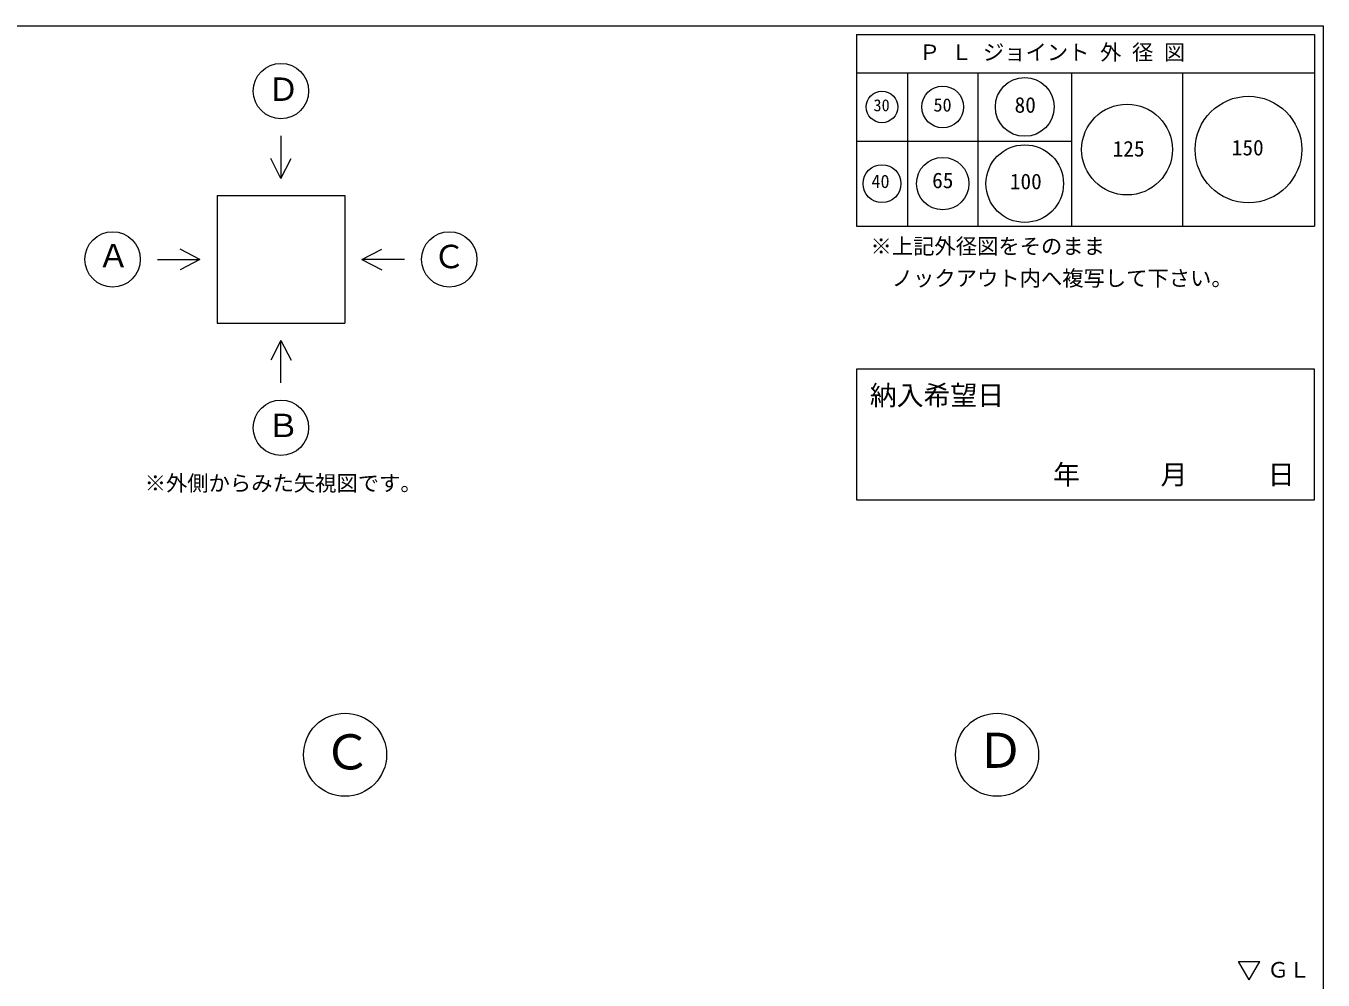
# Model space of a CAD drawing. Units: millimetres, scale not verified. Extents: x -4890 to 18490, y -2300 to 2300.
# Drawn here: x 1846 to 4890, y 61 to 2300 of the extents above; entities that cross this region are included whole.
import ezdxf
from ezdxf.enums import TextEntityAlignment as Align

# ---------------------------------------------------------------- set-up
doc = ezdxf.new("R2010")
doc.units = ezdxf.units.MM
doc.header["$LTSCALE"] = 10
for name, color, linetype, lineweight in [('0-2_waku', 7, 'Continuous', 18), ('0-3_gaikei', 7, 'Continuous', 18), ('0-8_hole', 7, 'Continuous', 18), ('0-E_文字１', 7, 'Continuous', 18)]:
    doc.layers.add(name, color=color, linetype=linetype, lineweight=lineweight)
doc.styles.add('ＭＳ ゴシック', font='')
doc.styles.get('ＭＳ ゴシック').set_extended_font_data('MS Gothic')

msp = doc.modelspace()

# ---------------------------------------------------------------- linework, layer by layer
at = {"layer": '0-2_waku'}
for p, q in [((-1230.06, 2299.74), (4889.94, 2299.74)), ((4889.94, 2299.74), (4889.94, -1975.26)), ((4889.94, 2299.74), (4889.94, -1975.26)), ((3794.94, 2279.74), (3794.94, 1829.74)), ((3794.94, 2279.74), (4869.94, 2279.74)), ((3794.94, 2279.74), (4869.94, 2279.74)), ((3794.94, 2279.74), (4869.94, 2279.74)), ((3794.94, 2279.74), (3794.94, 1829.74)), ((3794.94, 2279.74), (4869.94, 2279.74)), ((3794.94, 2279.74), (4869.94, 2279.74)), ((3794.94, 2279.74), (4869.94, 2279.74)), ((4869.94, 2279.74), (4869.94, 1829.74)), ((4869.94, 2279.74), (4869.94, 1829.74)), ((3794.94, 2189.74), (4869.94, 2189.74)), ((3914.94, 2189.74), (3914.94, 1829.74)), ((4079.94, 2189.74), (4079.94, 1829.74)), ((4299.94, 2189.74), (4299.94, 1829.74)), ((4559.94, 2189.74), (4559.94, 1829.74)), ((3794.94, 2029.74), (4299.94, 2029.74)), ((3794.94, 1829.74), (4869.94, 1829.74)), ((3794.94, 1829.74), (4869.94, 1829.74))]:
    msp.add_line(p, q, dxfattribs=at)
at = {"layer": '0-3_gaikei'}
for p, q in [((2444.55, 2041.96), (2444.55, 1941.96)), ((2444.55, 1941.96), (2420.43, 1988.34)), ((2444.55, 1941.96), (2468.68, 1988.34)), ((2294.55, 1901.96), (2594.55, 1901.96)), ((2294.55, 1901.96), (2294.55, 1601.96)), ((2594.55, 1901.96), (2594.55, 1601.96)), ((2254.55, 1751.96), (2208.18, 1776.09)), ((2634.55, 1751.96), (2680.93, 1776.09)), ((2154.55, 1751.96), (2254.55, 1751.96)), ((2254.55, 1751.96), (2208.18, 1727.83)), ((2294.55, 1601.96), (2594.55, 1601.96)), ((2444.55, 1561.96), (2420.43, 1515.58)), ((2444.55, 1561.96), (2468.68, 1515.58)), ((2444.55, 1461.96), (2444.55, 1561.96))]:
    msp.add_line(p, q, dxfattribs=at)
msp.add_lwpolyline([(2734.55, 1751.96), (2634.55, 1751.96), (2680.93, 1727.83)], dxfattribs=at)
for centre, radius in [((2444.55, 2146.96), 65), ((2049.55, 1751.96), 65), ((2839.55, 1751.96), 65), ((2444.55, 1356.96), 65), ((2594.94, 589.74), 97.5), ((4124.94, 589.74), 97.5)]:
    msp.add_circle(centre, radius, dxfattribs=at)
at = {"layer": '0-8_hole', "lineweight": 5}
msp.add_lwpolyline([(3794.94, 1494.45), (3794.94, 1187.74), (4869.94, 1187.74), (4869.94, 1494.45)], close=True, dxfattribs=at)
msp.add_lwpolyline([(3794.94, 1494.45), (3794.94, 1187.74), (4869.94, 1187.74), (4869.94, 1494.45)], close=True, dxfattribs=at)
at = {"layer": '0-8_hole'}
for centre, radius in [((4189.94, 2109.74), 69), ((3854.94, 2109.74), 37), ((3997.44, 2109.74), 49), ((4714.94, 2009.74), 125), ((4429.94, 2009.74), 106.5), ((4189.94, 1929.74), 91), ((3997.44, 1929.74), 61.5), ((3854.94, 1929.74), 44.5)]:
    msp.add_circle(centre, radius, dxfattribs=at)
at = {"layer": '0-E_文字１'}
for p, q in [((4716.67, 61.34), (4691.47, 104.28)), ((4691.47, 104.28), (4741.87, 104.28)), ((4716.67, 61.34), (4741.87, 104.28))]:
    msp.add_line(p, q, dxfattribs=at)

# ---------------------------------------------------------------- texts
at = {"layer": '0-8_hole', "style": 'ＭＳ ゴシック'}
for s, height, p in [('80', 36.66, (4166.12, 2085.06)), ('30', 28.04, (3834.89, 2091.21)), ('50', 31.16, (3975.85, 2089.4)), ('125', 36.66, (4396.22, 1982.32)), ('150', 36.66, (4675.76, 1984.97)), ('40', 31.16, (3830.22, 1910.15)), ('65', 36.66, (3972.66, 1908.02)), ('100', 36.66, (4155, 1905.56)), ('納入希望日', 46.19, (3826.33, 1396.13))]:
    msp.add_text(s, height=height, dxfattribs=at).set_placement(p, align=Align.BOTTOM_LEFT)
at = {"layer": '0-E_文字１', "style": 'ＭＳ ゴシック'}
for s, height, p in [('Ｐ Ｌ ジョイント 外 径 図', 36.66, (3941.87, 2208.56)), ('Ｄ', 54.99, (2412.63, 2107.23)), ('※上記外径図をそのまま', 36.66, (3827.9, 1753.54)), ('Ａ', 54.99, (2013.97, 1716.76)), ('Ｃ', 54.99, (2801.56, 1714.74)), ('\u3000ノックアウト内へ複写して下さい。', 36.66, (3827.9, 1678.54)), ('Ｂ', 54.99, (2412.15, 1318.42)), ('※外側からみた矢視図です。', 36.66, (2124.76, 1197.59)), ('年\u3000\u3000\u3000月      日', 46.19, (4256.66, 1210.13)), ('Ｃ', 82.48, (2543.58, 530.48)), ('Ｄ', 82.48, (4076.38, 534.2)), ('ＧＬ', 36.66, (4759.47, 55.8))]:
    msp.add_text(s, height=height, dxfattribs=at).set_placement(p, align=Align.BOTTOM_LEFT)

doc.saveas('drawing.dxf')
